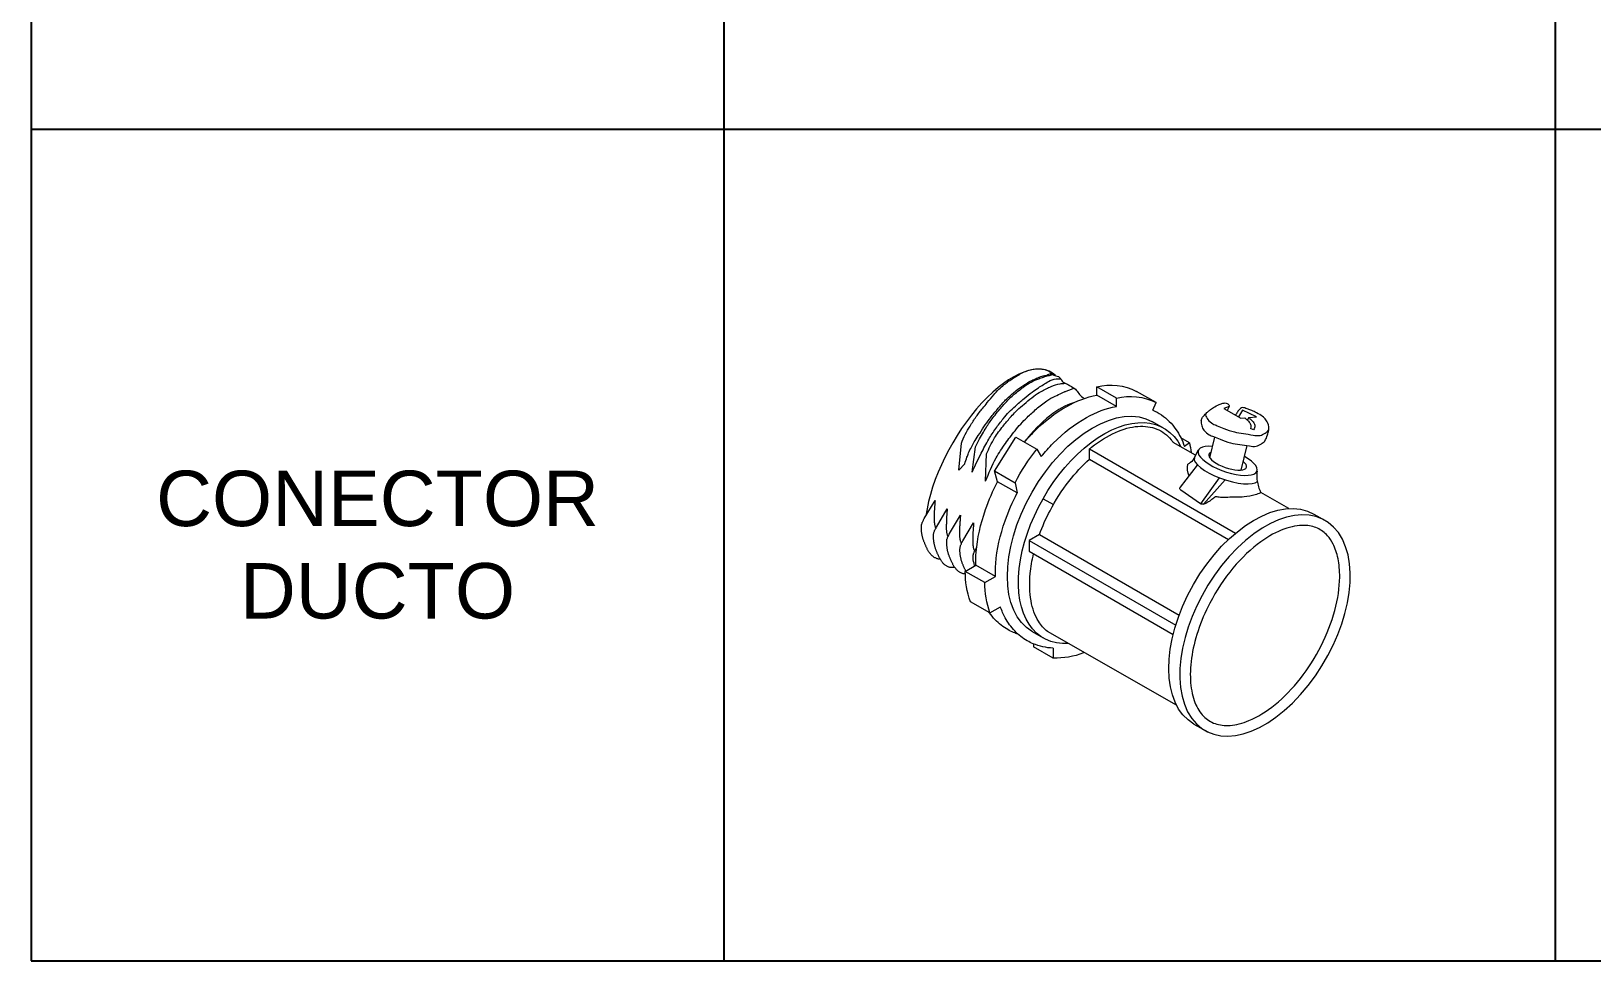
# Model space of a CAD drawing. Header units: metres. Extents: x 258817 to 259192, y 1878716 to 1878911.
# Drawn here: x 258817.139 to 258819.955, y 1878830.174 to 1878831.85 of the extents above; entities that cross this region are included whole.
import ezdxf

# ---------------------------------------------------------------- set-up
doc = ezdxf.new("R2010")
doc.units = ezdxf.units.M
doc.header["$MEASUREMENT"] = 0
doc.layers.add('0.1', color=1, linetype='Continuous', lineweight=9)
doc.styles.get("Standard").update_dxf_attribs({"font": 'arial.ttf'})

# ---------------------------------------------------------------- blocks, each defined once
blk = doc.blocks.new('*T942')
at = {"layer": '0.1', "color": 3, "linetype": 'ByBlock', "lineweight": -2, "transparency": 16777216}
for p, q in [((0, 0), (6.200000000011642, 0)), ((0, 0), (0, -8.666666666744277)), ((6.200000000011642, 0), (6.200000000011642, -8.666666666744277)), ((0, -0.6666666667442769), (6.200000000011642, -0.6666666667442769)), ((1.25, -0.6666666667442769), (1.25, -8.666666666744277)), ((2.75, -0.6666666667442769), (2.75, -8.666666666744277)), ((3.950000000011642, -0.6666666667442769), (3.950000000011642, -8.666666666744277)), ((4.950000000011642, -0.6666666667442769), (4.950000000011642, -8.666666666744277)), ((0, -1.166666666744277), (6.200000000011642, -1.166666666744277)), ((0, -2.666666666744277), (6.200000000011642, -2.666666666744277)), ((0, -4.166666666744277), (6.200000000011642, -4.166666666744277)), ((0, -5.666666666744277), (6.200000000011642, -5.666666666744277)), ((0, -7.166666666744277), (6.200000000011642, -7.166666666744277)), ((0, -8.666666666744277), (6.200000000011642, -8.666666666744277))]:
    blk.add_line(p, q, dxfattribs=at)
at = {"layer": '0.1', "color": 2, "transparency": 16777216, "attachment_point": 5}
for s, insert, char_height, width in [('UNIDADES ELÉCTRICAS', (3.100000000005821, -0.3333333332557231), 0.2, 5.8), ('NOMBRE COMERCIAL', (0.625, -0.9166666667442769), 0.1, 1.05), ('FORMA', (2, -0.9166666667442769), 0.1, 1.3), ('DIMENSIONES', (3.350000000005821, -0.9166666667442769), 0.1, 1), ('MATERIAL', (4.450000000011642, -0.9166666667442769), 0.1, 0.8), ('APLICACIONES', (5.575000000011642, -0.9166666667442769), 0.1, 1.05)]:
    blk.add_mtext(s, dxfattribs=dict(at, insert=insert, char_height=char_height, width=width))
at = {"layer": '0.1', "color": 0, "transparency": 16777216, "char_height": 0.1, "attachment_point": 5}
for s, insert, width in [('Interruptores\\P\\PTomacorrientes 110 V\\P\\PSalidas de teléfono', (5.575000000011642, -1.916666666744277), 1.05), ('metal o plástico', (4.450000000011642, -1.916666666744277), 0.8), ('RECTANGULAR', (0.625, -1.916666666744277), 1.05), ('2"X2"X4"', (3.350000000005821, -1.916666666744277), 1), ('Tomacorrientes 220 V\\P\\PCaja de registro', (5.575000000011642, -3.416666666744277), 1.05), ('metal o plástico', (4.450000000011642, -3.416666666744277), 0.8), ('CUADRADA', (0.625, -3.416666666744277), 1.05), ('2"X3"', (3.350000000005821, -3.416666666744277), 1), ('Lámparas en cielo o pared\\P\\PCaja de registro', (5.575000000011642, -4.916666666744277), 1.05), ('metal o plástico', (4.450000000011642, -4.916666666744277), 0.8), ('OCTOGONAL', (0.625, -4.916666666744277), 1.05), ('2"X2"', (3.350000000005821, -4.916666666744277), 1), ('Variable, dependiendo del número de polos', (3.350000000005821, -6.416666666744277), 1), ('Control principal de los circuitos instalados en la edificación', (5.575000000011642, -6.416666666744277), 1.05), ('TABLERO PARA FLIP-ON', (0.625, -6.416666666744277), 1.05), ('metal', (4.450000000011642, -6.416666666744277), 0.8), ('Unión entre tubería PVC y caja rectangular y/o registro', (5.575000000011642, -7.916666666744277), 1.05), ('Variable, dependiendo Ø de tubería', (3.350000000005821, -7.916666666744277), 1), ('metal o plástico', (4.450000000011642, -7.916666666744277), 0.8), ('CONECTOR DUCTO', (0.625, -7.916666666744277), 1.05)]:
    blk.add_mtext(s, dxfattribs=dict(at, insert=insert, width=width))
blk = doc.blocks.new('conector recto')
for points in [[(-13.63336744709409, 0), (-13.63336744709409, 1.797948826174263)], [(13.63336744709409, 0), (13.63336744709409, 1.443346710525816)], [(-12.76253022320293, -2.761530241656772), (-12.76253022320293, -19.52763482626182)], [(12.76784606161323, -2.753365962797375), (12.76784606161323, -6.396675344778316)], [(6.461688112615207, -25.05127751446446), (6.37439495291801, -6.941445676940589)], [(7.447713591809134, -25.62234888593684), (7.356077317918903, -6.611494929823607)], [(-3.715803622244493, -25.73528405988026), (-4.875452929034964, -26.40480789932133), (-5.930521349782907, -25.79566386258904), (-6.02090163742082, -7.045376712601296)], [(-4.875452929034964, -26.40480789932133), (-4.967480196595488, -7.312838428061525)], [(-3.715803622244493, -25.73528405988026), (-3.803504514348333, -7.540864090290199)], [(13.86115305472322, -9.590642434279346), (16.62154610561197, -10.367127885993)], [(11.88564316395536, -11.30970779358142), (8.303555860336132, -11.68005181028508)], [(12.00887976908928, -10.61663383937776), (8.421491412914065, -11.36929726471993)], [(18.52068068168512, -10.61851232542426), (18.4617741339564, -11.01483298800122)], [(19.42113699324943, -14.29447040442028), (18.90812668159788, -14.72142102096888), (18.92096668998636, -12.49654648367124), (19.17652848388184, -12.12949323295913)], [(19.42464983298055, -11.77312639756178), (19.92833297333834, -11.0497063108067), (19.81974726031262, -12.80399949353983), (18.91911691318865, -12.81706984882175)], [(19.42464983298055, -11.77312639756178), (19.100140552477, -11.77783582290692)], [(13.31185226245839, -13.35321045975775), (15.62405185085743, -14.00362121931005)], [(-12.76253022320293, -14.85660178995045), (-12.86009339024031, -14.80027366919842)], [(12.47470973737813, -14.86623776766066), (13.44795049372522, -14.87944217928793)], [(12.76784606161323, -14.87021488500073), (12.76784606161323, -17.77753708038335)], [(19.42113699324943, -14.29447040442028), (18.91074226565161, -14.26820134947968)], [(-14.0826438942737, -18.03285841309474), (-15.05559578043369, -17.47112437971168)], [(-15.05559578043358, -17.47112437971168), (-15.05559578043358, -20.01386459386697)], [(13.64721954701702, -16.17831343058464), (13.0117544994032, -16.45678870495448)], [(13.64721954701702, -16.17831343058464), (13.64721954701702, -17.28643580168853)], [(-14.76315223894096, -20.18270695127046), (-15.05559578043358, -20.01386459386697)], [(-13.63070952788905, -19.52763482625761), (-13.63070952788905, -20.97098153678337)], [(13.63602536629924, -19.52763482625761), (13.63602536629924, -20.97098153678337)], [(14.78604899006939, -21.60411572112298), (15.7211786780864, -21.68346082445953)], [(15.7211786780864, -21.6834608244597), (15.72117867808436, -24.22620103865756)], [(-14.17010321096393, -26.19548501301426), (-12.98415099142551, -25.51077517981776)], [(-14.17010321096382, -26.19548501301421), (-14.17010321096382, -28.73822522716944)], [(-0.02449730986393206, -27.38032078741577), (-0.02449730986393206, -26.04096547979185)], [(6.461688112615207, -25.05127751446446), (7.447704942957216, -25.62055459688793)], [(13.11539887130277, -25.36371442075256), (13.11539887130277, -27.90645463495161)], [(13.11539887130277, -25.36371442075256), (13.92815491349859, -25.83295934049977)], [(13.92815491349859, -25.83295934049977), (13.92815491349654, -28.37569955469769)], [(-11.49217584697078, -28.38235018864594), (-10.30622362743236, -27.69764035544938)], [(-10.30622362743236, -27.69764035544938), (-10.30622362743236, -30.24038056960467)], [(13.11539887130073, -27.90645463495042), (13.92815491349654, -28.37569955469769)], [(-11.49217584697078, -28.38235018864594), (-11.49217584697078, -30.92509040280117)], [(-0.03063648532508978, -33.66248656183035), (4.471631547869606, -33.48083808539718), (4.471631547869606, -30.73600207749962), (4.013944158628192, -29.91668197167496)], [(-11.72657115855418, -30.78877343396817), (-11.74288250940515, -30.81498273367862), (-11.77878403451621, -30.87786606825694), (-11.80812654584577, -30.93945144076758), (-11.83339874949445, -31.01082353986482), (-11.85103022822682, -31.08107045236977), (-11.86373639003295, -31.15284074596639), (-11.87076166293002, -31.20681202148558), (-11.87899995446924, -31.29794676791994), (-11.88224010804765, -31.3705377787864), (-11.882294677289, -31.44298888115634), (-11.87894446619873, -31.51518814216337), (-11.87000099045713, -31.6022280053997), (-11.86120205107261, -31.65838918248448), (-11.84684785077104, -31.72922306561497), (-11.82929121185202, -31.79948415923946), (-11.80891663151374, -31.86913145621196), (-11.7861086069513, -31.93812395004477), (-11.75643823032976, -32.01903055769611), (-11.73469176842923, -32.07397892141068), (-11.7065034170023, -32.14074508882828), (-11.67664403098183, -32.20666061249602), (-11.64507059955383, -32.27166694775332), (-11.6115317521253, -32.33609228611704), (-11.57664547305751, -32.39874358462674), (-11.53992592309612, -32.46085290984661), (-11.50175794971346, -32.52213204693089), (-11.46231804454646, -32.58267951854668), (-11.42178270055149, -32.64259384670913), (-11.38032840805829, -32.70197355210411), (-11.33813165476033, -32.76091715606316), (-11.29536893756051, -32.81952318127867), (-11.25221674284205, -32.87789014775927), (-11.20885156355507, -32.93611657883667), (-11.1751414000413, -32.9812991997033), (-11.12209387567873, -33.05247826780283), (-11.07867675064438, -33.11055581950933), (-11.03506532356448, -33.16842324126048), (-10.99112697788883, -33.22597051122312), (-10.94672909969415, -33.28308760889371), (-10.90173906979078, -33.33966451374312), (-10.85602427162223, -33.3955912052549), (-10.80945208863216, -33.45075766291274), (-10.74274447305129, -33.52629900374376), (-10.71321252679832, -33.55837516795691), (-10.66340419618848, -33.61069619407226), (-10.61253254941948, -33.66205196541239), (-10.56066731483043, -33.71247902440098), (-10.50787822207667, -33.76201391346797), (-10.45423500608649, -33.8106931737521), (-10.39980739782879, -33.85855334834798), (-10.34466512564552, -33.905630979021), (-10.28887792314208, -33.95196260822007), (-10.23251552129682, -33.99758477706501), (-10.17675189048998, -34.04167081703764), (-10.11831768789898, -34.08681976336038), (-10.06046954474436, -34.13034892816165), (-10.00202365993562, -34.17300430424439), (-9.942900479693549, -34.21466867283675), (-9.883020442348652, -34.25522481315397), (-9.822303994124695, -34.29455550576586), (-9.760671575975948, -34.33254353187533), (-9.716104848435748, -34.35875555071726), (-9.634343196353598, -34.40386817542503), (-9.569497514869909, -34.43641203237445), (-9.503434378329189, -34.46614906237636), (-9.436081548703555, -34.49252679638056), (-9.389932110464883, -34.50812924820934), (-9.29738423678782, -34.53338610711677), (-9.226460365426192, -34.54809294506737), (-9.157232534254717, -34.55925406971636), (-9.083160147769718, -34.56827372128998), (-9.01116325067585, -34.57459685099758), (-8.938996644817166, -34.57893955740712), (-8.866694269838831, -34.58169792543146), (-8.794290071972, -34.58326803935677), (-8.721817986912242, -34.58404598407674), (-8.6493119608906, -34.58442784387756), (-6.260331612404457, -34.54701936960635), (-6.332661264366948, -34.51256181096869), (-6.404995993981402, -34.47811228578962), (-6.477340884160071, -34.44367882886979), (-6.549701016507697, -34.40926947302847), (-6.622081467353496, -34.3748922530346), (-6.694487320929284, -34.34055520303673), (-6.766923652256992, -34.30626635582257), (-6.855975872574618, -34.26421326366955), (-6.911902141382711, -34.23785458471923), (-6.984394404442924, -34.20363828808291), (-7.056799905907951, -34.16925164467915), (-7.12904606556765, -34.13456116172773), (-7.201060300578433, -34.09943334643594), (-7.272770032049721, -34.06373470537159), (-7.325612497805082, -34.03686351011828), (-7.415038100485845, -33.99018356391082), (-7.485649109946166, -33.95241330053528), (-7.556020984800625, -33.91416613204711), (-7.626238548750962, -33.87558642164589), (-7.696386622869227, -33.83681853186022), (-7.766550030857502, -33.79800682588973), (-7.857438509322606, -33.74798971971563), (-7.907246987653139, -33.72080565787678), (-7.97776723265747, -33.68241798023797), (-8.048202961280367, -33.64387517292607), (-8.118381720043999, -33.60491808435745), (-8.188131059427178, -33.56528756165096), (-8.25727852991156, -33.52472445126728), (-8.325651680655824, -33.48296960097724), (-8.393078059502159, -33.43976385854523), (-8.459385219565661, -33.39484807044465), (-8.504658628094376, -33.36253074914305), (-8.587939810918442, -33.2989427878519), (-8.649799349035561, -33.24776112108037), (-8.709773672337974, -33.19441077966593), (-8.767657289943259, -33.1388832611396), (-8.80650515208788, -33.09904806500049), (-8.87661684569855, -33.02145469772921), (-8.928286043006324, -32.96020989634019), (-8.978822400216245, -32.89794711487724), (-9.008461563121614, -32.86071467168097)], [(-11.49217584697078, -30.92509040280117), (-10.30622362743236, -30.24038056960467)], [(-11.43922412350071, -30.89451871100169), (-11.41590180051799, -30.92899088207474), (-11.37444750539169, -30.98837058745704), (-11.33225075472683, -31.04731419142877), (-11.28948803752701, -31.10592021664428), (-11.24633584280855, -31.16428718312488), (-11.20297066352168, -31.22251361420228), (-11.16926050001098, -31.26769623441066), (-11.11621297564523, -31.33887530316844), (-11.07279585061099, -31.396952854875), (-11.02918442353416, -31.45482027596779), (-10.98524607785532, -31.51236754658879), (-10.94084819966065, -31.56948464425932), (-10.89585816975728, -31.62606154910873), (-10.85014337158884, -31.68198824062051), (-10.80357118860195, -31.7371546976201), (-10.73686357301779, -31.81269603910937), (-10.70733162676811, -31.84477220266427), (-10.65752329615816, -31.89709322877962), (-10.60665164938609, -31.94844900077806), (-10.5547864134835, -31.99887605910197), (-10.50199732204646, -32.04841094817527), (-10.4483541060531, -32.09709020911771), (-10.39392649779529, -32.14495038371359), (-10.33878422561213, -32.19202801438661), (-10.28299702310858, -32.23835964358568), (-10.22663462126332, -32.28398181243062), (-10.17087099045659, -32.32806785240325), (-10.11243678786877, -32.37321679806769), (-10.05458864471086, -32.41674596352726), (-9.996142759902227, -32.45940133961005), (-9.937019578343552, -32.50106570819605), (-9.877139542315263, -32.54162184851958), (-9.816423094091306, -32.58095254113152), (-9.754790675942445, -32.61894056724094), (-9.710223948405428, -32.64515258542463), (-9.628462296320095, -32.69026521079064), (-9.563616614839589, -32.72280906708181), (-9.497553478295686, -32.75254609774203), (-9.430200648670052, -32.77892383174623), (-9.384051210434563, -32.79452628291671), (-9.291503336757614, -32.81978314182408), (-9.220579465392689, -32.83448998043303), (-9.151351634224397, -32.84565110442372), (-9.077279246419721, -32.85467075664928), (-9.00528235064246, -32.86099388636319), (-8.933115744783777, -32.86533659277279), (-8.860813369805328, -32.86809496079712), (-8.78840917193861, -32.86966507472238), (-8.71593708687874, -32.87044301944235), (-8.643431060857097, -32.87082487924317), (-6.254450712374137, -32.83341640431365), (-6.326780364336628, -32.798958845676), (-6.399115093951195, -32.76450932049693), (-6.471459984129751, -32.7300758635771), (-6.543820116474308, -32.69566650839408), (-6.616200567320107, -32.66128928840021), (-6.688606420898964, -32.62695223774409), (-6.761042752223489, -32.59266339118818), (-6.850094972544412, -32.55061029837685), (-6.906021241349208, -32.52425162008484), (-6.97851350440942, -32.49003532344852), (-7.050919005877745, -32.45564867938646), (-7.12316516553733, -32.42095819643509), (-7.195179400548113, -32.38583038114325), (-7.266889132016217, -32.3501317407372), (-7.319731597771579, -32.32326054548395), (-7.409157200455525, -32.27658059861818), (-7.479768209912777, -32.23881033590089), (-7.550140084767122, -32.20056316741272), (-7.620357648717572, -32.1619834570115), (-7.690505722835837, -32.12321556722588), (-7.760669130827182, -32.08440386059704), (-7.851557607975792, -32.03438675441663), (-7.901366087622819, -32.00720269258409), (-7.971886332627264, -31.96881501494533), (-8.042322061246864, -31.93027220829168), (-8.11250082001061, -31.89131511972306), (-8.182250159393789, -31.85168459701657), (-8.251397629878056, -31.81112148663294), (-8.31977078062232, -31.76936663634285), (-8.387197159471953, -31.7261608932526), (-8.453504319532158, -31.68124510581032), (-8.49877772806417, -31.64892778385035), (-8.582058910888122, -31.58533982255926), (-8.643918449005241, -31.53415815578768), (-8.703892772304584, -31.48080781503154), (-8.761776388593262, -31.42528029649884), (-8.800624250737883, -31.38544510035979), (-8.870735945665047, -31.30785173309482), (-8.922405142976118, -31.24660693104749), (-8.972941500186039, -31.1843441495846), (-9.022911436030427, -31.12157237807838)], [(-10.10655588783527, -30.6596138334333), (-10.04870774336086, -30.70314299888656), (-9.990261859868724, -30.74579837497566), (-9.931138678313232, -30.78746274290336), (-9.87125864228176, -30.82801888388519), (-9.810542194057803, -30.86734957649713), (-9.748909774592448, -30.90533760260024), (-9.704343048372039, -30.93154962079024), (-9.622581396286705, -30.97666224615631), (-9.557735714806086, -31.00920610244742), (-9.49167257826548, -31.03894313244933), (-9.424319748636663, -31.06532086711184), (-9.378170310401174, -31.08092331828232), (-9.285622435407504, -31.10618017718338), (-9.214698565362369, -31.12088701514034), (-9.145470734191008, -31.13204813978933), (-9.071398346389401, -31.14106779135659), (-8.99940145061214, -31.14739092107055), (-8.92723484343378, -31.15173362813204), (-8.854932469771938, -31.15449199616273), (-8.782528269271893, -31.15606211007531), (-8.710056186845236, -31.15684005480796), (-8.637550160823707, -31.15722191460884), (-8.508136003632671, -31.1551954491149)], [(-0.9058624528211112, -32.77879196678794), (-0.02301434746971154, -33.70669959045722), (-0.02301434678361147, -31.00789411564989), (-0.9058624528211112, -30.23605175267141)], [(-0.9058624528211112, -30.23605175267141), (-0.9058624527891652, -32.77879196682147)], [(-11.69466046847936, -32.16688876673453), (-11.8766548401037, -32.45931979191209), (-11.91255636653136, -32.52220312649672), (-11.94189887654113, -32.58378849965931), (-11.96717108150642, -32.6551605987629), (-11.98480255760876, -32.72540751059682), (-11.997508722048, -32.79717780420611), (-12.00453399362527, -32.8511490803773), (-12.01277228384799, -32.94228382680529), (-12.0160124387462, -33.01487483701982), (-12.01606700930085, -33.08732594005443), (-12.01271679821059, -33.15952520106146), (-12.00377332246899, -33.24656506429778), (-11.99497438177104, -33.3027262407179), (-11.98062018278301, -33.37356012451306), (-11.96306354386388, -33.44382121813754), (-11.94268896089238, -33.51346851509737), (-11.91988093896634, -33.58246100828455), (-11.89021055970852, -33.66336761658152), (-11.86846409912778, -33.7183159796441), (-11.84027574769766, -33.78508214772), (-11.8104163616772, -33.85099767138774), (-11.77884293156569, -33.91600400665141), (-11.74530408413727, -33.98042934501512), (-11.71041780506948, -34.04308064352483), (-11.67369825379456, -34.10518996808003), (-11.63553028041201, -34.16646910516431), (-11.59609037655832, -34.22701657744472), (-11.55555503124992, -34.28693090494255), (-11.51410073744023, -34.34631061033122), (-11.47190398677219, -34.40525421496119), (-11.42914126694245, -34.46386023950578), (-11.38598907353742, -34.522227206651), (-11.34262389557023, -34.58045363707646), (-11.30891373205634, -34.62563625794309), (-11.25586620637409, -34.69681532669455), (-11.21244908133974, -34.75489287840105), (-11.16883765557952, -34.81276029950021), (-11.12489930990068, -34.87030757012121), (-11.08050143170601, -34.9274246677918), (-11.03551140180264, -34.98400157264115), (-10.9897966036342, -35.03992826415299), (-10.94322442064731, -35.09509472115252), (-10.87651680374972, -35.17063606197718), (-10.84698485881029, -35.202712226855), (-10.79717652820352, -35.25503325231205), (-10.74630488011485, -35.30638902430411), (-10.69443964552897, -35.3568160826344), (-10.64165055409183, -35.40635097170775), (-10.58800733809846, -35.45503023265013), (-10.53357972852723, -35.5028904065814), (-10.47843745765749, -35.54996803791903), (-10.42265025515394, -35.59629966711816), (-10.36628785330868, -35.64192183596305), (-10.31052422118535, -35.68600787592936), (-10.25209001859753, -35.7311568215938), (-10.1942418754428, -35.77468598639507), (-10.13579599194759, -35.81734136314248), (-10.0766728103921, -35.85900573107017), (-10.01679277436381, -35.8995618713937), (-9.95607632482006, -35.93889256465758), (-9.894443906674383, -35.97688059010875), (-9.849877180447606, -36.00309260961535), (-9.76811552836864, -36.04820523366482), (-9.703269845568343, -36.08074909060787), (-9.637206709027623, -36.11048612060983), (-9.569853880715414, -36.13686385527865), (-9.523704442479925, -36.15246630644913), (-9.431156567483185, -36.17772316600849), (-9.36023269743805, -36.19243000396546), (-9.291004866269759, -36.20359112795614), (-9.216932478465083, -36.21261078018171), (-9.144935582687822, -36.21893390989561), (-9.072768975512531, -36.22327661629885), (-9.000466601850803, -36.22603498432954), (-8.928062401350758, -36.22760509824212), (-8.8555903189241, -36.22838304297477), (-8.783084292902458, -36.22876490277565), (-6.394103944419498, -36.19135642784613), (-6.466433596381989, -36.15689886920842), (-6.538768325996557, -36.12244934402941), (-6.611113216175113, -36.08801588710952), (-6.683473348522853, -36.05360653126826), (-6.755853799365468, -36.01922931193263), (-6.828259650311225, -35.98489226126384), (-6.900695984268964, -35.9506034147206), (-6.989748204589773, -35.90855032190933), (-7.04567447339457, -35.88219164361726), (-7.118166736454782, -35.847975346981), (-7.190572236606499, -35.81358870291257), (-7.262818397582691, -35.77889821996752), (-7.334832632593475, -35.74377040467567), (-7.406542362744972, -35.70807176426331), (-7.459384829820124, -35.68120056835807), (-7.548810432500886, -35.6345206221506), (-7.619421440641531, -35.59675035942701), (-7.689793316812484, -35.55850319094515), (-7.760010880762934, -35.51992348054392), (-7.830158954881199, -35.48115559075831), (-7.900322361555936, -35.44234388412315), (-7.991210840021154, -35.39232677794905), (-8.041019318348503, -35.3651427167685), (-8.111539564669442, -35.32675503913606), (-8.181975291975618, -35.28821223181779), (-8.252154050739364, -35.24925514324912), (-8.321903390122543, -35.20962462054268), (-8.391050861923418, -35.16906151016536), (-8.459424011351075, -35.12730665986896), (-8.526850391514131, -35.08410091744332), (-8.593157551580703, -35.03918512868444), (-8.638430957476317, -35.0068678073701), (-8.721712142933484, -34.94327984609168), (-8.783571679733996, -34.89209817931379), (-8.843546004349946, -34.83874783856402), (-8.901429620641807, -34.78322031937302), (-8.940277482783245, -34.74338512389221), (-9.010389176397098, -34.66579175596263), (-9.06205837502148, -34.60454695457997), (-9.092414659808355, -34.56714681768096)], [(-11.68658234677309, -34.08339715379589), (-11.71302676561504, -34.12588840240329), (-11.7489282907261, -34.18877173698155), (-11.77827080205566, -34.2503571094922), (-11.80354300702095, -34.3217292085958), (-11.8211744831201, -34.39197612108802), (-11.83388064624273, -34.463746414691), (-11.84090591782331, -34.51771769020382), (-11.84914420936252, -34.60885243663819), (-11.85238436294094, -34.68144344750471), (-11.8524389334957, -34.75389455053926), (-11.84908872240862, -34.82609381088798), (-11.84014524666691, -34.91313367412431), (-11.83134630596589, -34.96929485120279), (-11.81699210698093, -35.04012873433959), (-11.79943546806192, -35.11038982796413), (-11.77906088640702, -35.18003712493027), (-11.75625286184459, -35.24902961876302), (-11.72658248522305, -35.32993622641442), (-11.70483602332251, -35.38488459012893), (-11.6766476718924, -35.45165075820489), (-11.64678828587512, -35.51756628121427), (-11.61521485444712, -35.58257261647157), (-11.58167600701859, -35.64699795483534), (-11.5467897292674, -35.70964925335136), (-11.51007017798941, -35.77175857856486), (-11.47190220460675, -35.83303771564914), (-11.43246230075636, -35.8935851872713), (-11.39192695676138, -35.95349951543375), (-11.35047266295157, -36.01287922082241), (-11.30827591228672, -36.07182282479408), (-11.2655131924538, -36.13042884999697), (-11.22236099773215, -36.18879581713583), (-11.17899581976496, -36.24702224756129), (-11.14528565625108, -36.29220486842792), (-11.09223813188862, -36.36338393652744), (-11.04882100685109, -36.42146148889225), (-11.00520957845777, -36.47932890997873), (-10.96127123541532, -36.53687617995411), (-10.91687335590086, -36.59399327827663), (-10.87188332599749, -36.65057018312604), (-10.82616852783212, -36.70649687397952), (-10.77959634352544, -36.76166333163104), (-10.71288872926118, -36.83720467246837), (-10.68335678300821, -36.86928083668153), (-10.63354845371487, -36.92160186280324), (-10.58267680562938, -36.97295763413706), (-10.53081156972371, -37.02338469311928), (-10.47802247828656, -37.07291958219258), (-10.42437926361299, -37.12159884248308), (-10.36995165403869, -37.1694590170726), (-10.31480938185223, -37.21653664840392), (-10.25902217935197, -37.26286827694469), (-10.20265977618692, -37.30849044644157), (-10.14689614669987, -37.35257648576226), (-10.08846194410887, -37.397725432085), (-10.03061380095414, -37.44125459688627), (-9.972167917462116, -37.48390997297537), (-9.913044734586833, -37.52557434155506), (-9.853164698558544, -37.56613048187859), (-9.792448250331404, -37.60546117514878), (-9.730815830869233, -37.64344920059358), (-9.68624910464564, -37.66966121944188), (-9.60448745256349, -37.71477384414965), (-9.539641771079687, -37.74731770109906), (-9.473578633222473, -37.77705473109467), (-9.406225804910264, -37.80343246576348), (-9.360076366674775, -37.81903491693402), (-9.267528492997712, -37.84429177584138), (-9.196604620319476, -37.85899861378567), (-9.127376791781103, -37.87015973844734), (-9.053304402659819, -37.87917939066654), (-8.981307506882558, -37.8855025203805), (-8.909140901027058, -37.8898452261318), (-8.83683852736533, -37.89260359416244), (-8.764434326865285, -37.89417370807502), (-8.691962241802344, -37.89495165345329), (-8.619456217100492, -37.89533351260218), (-6.230475869930842, -37.85792503833733), (-6.302805519260232, -37.82346747968694), (-6.375140250191293, -37.78901795451424), (-6.44748514168657, -37.75458449760072), (-6.519845272717589, -37.72017514175309), (-6.592225723563388, -37.68579792175922), (-6.664631575822568, -37.65146087175503), (-6.737067908466884, -37.61717202454719), (-6.826120127467902, -37.5751189323878), (-6.882046398909097, -37.54876025345021), (-6.954538660652815, -37.51454395680753), (-7.026944162117843, -37.48015731340377), (-7.099190320460934, -37.44546683044604), (-7.171204558104819, -37.41033901516687), (-7.242914288259499, -37.3746403740962), (-7.295756755331581, -37.34776917884926), (-7.385182356695736, -37.30108923263543), (-7.455793366156058, -37.2633189692599), (-7.526165242323827, -37.22507180143634), (-7.596382804960854, -37.18649209037051), (-7.666530880395726, -37.1477242005912), (-7.736694287067394, -37.10891249461434), (-7.82758276421589, -37.05889538843388), (-7.87739124386303, -37.0317113266014), (-7.947911490183969, -36.99332364896895), (-8.018347217490145, -36.95478084165069), (-8.08852597625389, -36.91582375308207), (-8.15827531563707, -36.87619323037558), (-8.227422786121338, -36.83563011999189), (-8.295795935549108, -36.79387526969549), (-8.363222317028658, -36.75066952727622), (-8.429529475775553, -36.70575373916932), (-8.47480288298766, -36.6734364178613), (-8.558084067128334, -36.60984845657657), (-8.61994360524534, -36.55866678980499), (-8.679917928547866, -36.50531644839054), (-8.737801544836543, -36.44978892985785), (-8.776649406981164, -36.40995373371879), (-8.846761100591834, -36.33236036644752), (-8.898430299216216, -36.2711155650648), (-8.933847940932765, -36.22747963669269)], [(-1.509310540667684, -33.99214201897524), (1.195436514554103, -35.42475234075965)], [(-1.376478632759472, -35.81119840438998), (1.27094585224836, -36.9085686228031)], [(-1.934817074036346, -37.24530976173293), (-0.9805403740105021, -37.0014078397266)], [(-1.934817074036346, -37.24530976173293), (0.8338167353970221, -38.47983109464371)]]:
    blk.add_lwpolyline(points)
blk.add_lwpolyline([(8.303555860336132, -11.68005181028508), (8.516022498713482, -14.3599018642077, 0.434845316798795), (8.806180962106055, -14.59040453562568), (11.92184536521597, -14.12257198341956)], format="xyb")
for centre, radius, start, end in [((8.656670318022975, -11.63630718093827), 0.3558137329821972, 131.3731848306851, 187.0619531899514), ((-7.514817635446548, -21.43201941134754), 8.51774761796212, 128.8692787793561, 152.288696093825), ((12.42458209722679, -12.65611518969496), 2.671556270340743, 219.5293098037078, 248.6262516085352), ((9.182100135471842, -20.8137067024428), 6.436160512615224, 46.07189953870397, 56.14279540473852), ((9.292761641640482, -21.36783992895437), 6.436160512615224, 316.071899538704, 357.1891625445267), ((9.292761641638435, -23.91058014315217), 6.436160512615224, 316.071899538704, 357.1891625445267), ((-6.515007422208441, -19.55449337031098), 10.13426176558887, 220.9424756142159, 240.585584137672), ((-6.515007422208328, -22.09723358446615), 10.13426176558887, 220.9424756142159, 240.585584137672), ((1.128319640317159, -12.75416019010595), 18.29000744052356, 266.3909133255221, 280.532571291979)]:
    blk.add_arc(centre, radius, start, end)
for centre, major_axis, ratio, start_param, end_param in [((-0.006957231631417926, 1.443346710525816), (-13.64032467872562, 0), 0.5756937642248876, 3.500298303110918, 9.780750065076196), ((0, 0), (-13.63336744709409, 0), 0.5759875459983257, 6.283185307179586, 9.42477796076938), ((-0.00429931242638304, -19.52763482625761), (-13.64032467872562, 0), 0.5756937642248876, 5.924294569760613, 9.780750065076196), ((0.002657919205034887, -20.97098153678343), (-13.63336744709409, 0), 0.5759875459983257, 6.283185307179586, 9.42477796076938)]:
    blk.add_ellipse(centre, major_axis=major_axis, ratio=ratio, start_param=start_param, end_param=end_param)
at = {"extrusion": (0, 0, -0.9999999999999999)}
blk.add_ellipse((13.16925880287852, -11.10786750549778), major_axis=(0.6945490657608876, 3.75837026251569), ratio=0.3227253487340952, start_param=3.141592653589793, end_param=6.133047968876191, dxfattribs=at)
at = {"extrusion": (0, 0, -1)}
for centre, major_axis, ratio, start_param, end_param in [((14.01450302319495, -11.42298378192913), (0.6374280907014165, 3.44927507455481), 0.3516452957289233, 2.229298364012367, 7.370886007795209), ((0.899568394912194, -28.09958381717598), (-10.94764135529833, -0.05276991049441418), 0.4155331827156092, 9.811585367704923, 10.66520596717675), ((0.2652682613473871, -33.72477041673272), (-12.53796939363982, -0.06043562272560835), 0.4489708002296903, 9.315591774513454, 11.74326992602718)]:
    blk.add_ellipse(centre, major_axis=major_axis, ratio=ratio, start_param=start_param, end_param=end_param, dxfattribs=at)
at = {"extrusion": (0, 0, -0.9999999999999998)}
blk.add_ellipse((14.01450302319495, -11.42298378192913), major_axis=(0.4079539780489068, 2.207536047715078), ratio=0.3516452957289234, start_param=2.760555234608936, end_param=7.007310073725264, dxfattribs=at)
for points, knots in [([(11.77370232471992, 3.554403852028713), (11.48576140534988, 3.996533401821296), (11.09952696017308, 4.438744976445378), (10.13400478942424, 5.285758478937964), (9.55513471070094, 5.690046207139119), (7.88273257980029, 6.619908832755868), (6.678636899309936, 7.095015014860337), (4.037853927377455, 7.789251397638964), (2.602080689131185, 8.008616375904694), (-0.3193828954629225, 8.158255544526071), (-1.804411616266975, 8.088570866910459), (-4.63703583907386, 7.670626499438526), (-5.983915903288562, 7.322239025268914), (-8.367827025666315, 6.402295069373963), (-9.403467907399886, 5.830516811457187), (-10.86261709744542, 4.703783461434), (-11.36891754879673, 4.172283680284977), (-12.09326510404594, 3.106423685433185), (-12.31259224618668, 2.574965493353545), (-12.50351978955314, 1.534160902281144), (-12.47883464325594, 1.020967628567405), (-12.18041317423342, -0.02697017282139313), (-11.90214766805946, -0.5634452143278281), (-11.05608931102506, -1.62489942137563), (-10.48806681445626, -2.147149663558992), (-9.088616847591993, -3.107708215628236), (-8.25815411242479, -3.545520908527294), (-6.400178444854191, -4.285432761591494), (-5.373095511184829, -4.587606951725093), (-3.204537847820461, -5.025649704482589), (-2.063297848299158, -5.161573405738466), (0.6802440039974726, -5.271908376021827), (2.292865222177056, -5.164442861003181), (5.324952784250172, -4.625671644768317), (6.743274537625894, -4.194126472229868), (8.94977708480053, -3.190853574913092), (9.805199180526074, -2.659817219377089), (11.1628820126673, -1.519165039141171), (11.66334922955491, -0.9117166961732437), (12.24585961697312, 0.1754898452694533), (12.39124449361668, 0.656668985782062), (12.47998308337969, 1.606984425431961), (12.424802738312, 2.079659991625533), (12.15333159176885, 2.884563321018334), (11.99544766515908, 3.211132909844821), (11.78429257002972, 3.538074819462508)], [3.500298303110918, 3.500298303110918, 3.500298303110918, 3.500298303110918, 3.722342803021992, 3.722342803021992, 3.944387302933066, 3.944387302933066, 4.284018978264437, 4.284018978264437, 4.623650653595808, 4.623650653595808, 4.963282328927179, 4.963282328927179, 5.30291400425855, 5.30291400425855, 5.642545679589921, 5.642545679589921, 5.910257208970875, 5.910257208970875, 6.177968738351828, 6.177968738351828, 6.445680267732782, 6.445680267732782, 6.713391797113736, 6.713391797113736, 6.981103326494689, 6.981103326494689, 7.248814855875643, 7.248814855875643, 7.516526385256596, 7.516526385256596, 7.78423791463755, 7.78423791463755, 8.153358335371532, 8.153358335371532, 8.522478756105516, 8.522478756105516, 8.824033414465477, 8.824033414465477, 9.125588072825439, 9.125588072825439, 9.371072500906553, 9.371072500906553, 9.616556928987668, 9.616556928987668, 9.780750065076196, 9.780750065076196, 9.780750065076196, 9.780750065076196]), ([(17.33923105862607, -16.21918923050021), (17.31725019637111, -16.19996301593005), (17.15802885826236, -16.05249262544174), (16.88938058671761, -15.64429352369677), (16.77598497938538, -15.01144756212466), (16.88081769611051, -14.31927978250121), (16.99649697208054, -13.46540743866245), (17.1521254993761, -12.43684316761278), (17.5737223716601, -11.37207505503238), (17.92841087591546, -10.48011782018602), (18.21879082564237, -9.652699899576646), (18.78716323831941, -9.318934355485624), (19.16031528951817, -9.149752274082914), (19.34536633178163, -9.129296142556086), (19.3683425499205, -9.12758735666415)], [0.08126064596253288, 0.08126064596253288, 0.08126064596253288, 0.08126064596253288, 0.095162788983077, 0.1845642115054126, 0.3061081117348678, 0.3899713923638671, 0.5152161242356716, 0.7149789610649475, 0.8803773081518773, 1.053490011604554, 1.177474087612588, 1.276308577064737, 1.355511704753493, 1.366688087063618, 1.366688087063618, 1.366688087063618, 1.366688087063618]), ([(19.17652848388184, -12.12949323295913), (19.15343321090825, -12.02280217064606), (19.09805424309661, -11.76711810958204), (19.01432781383289, -11.38711791315245), (18.7633147937687, -11.07308038874532), (18.55310493829029, -11.02532631617908), (18.46177413395958, -11.01483298865952)], [0.004410627272543925, 0.004410627272543925, 0.004410627272543925, 0.004410627272543925, 0.05612688931504737, 0.1283470971901924, 0.1885594081015401, 0.2311308181661956, 0.2311308181661956, 0.2311308181661956, 0.2311308181661956]), ([(20.33837767998079, -10.67048587616176), (20.34197666177647, -10.93588324525876), (20.34786705736531, -11.37025472540103), (20.28118765982549, -11.96241200721101), (20.16640227278003, -12.43365156558582), (20.16089757431905, -12.89605566234729), (19.83748490135235, -13.12065491131909), (19.50363806983444, -13.18762246145866), (19.19155193181621, -13.20583444038056), (18.98270174260176, -13.21527115688781), (18.91680237950311, -13.2181246125071)], [0, 0, 0, 0, 0.1257969690949205, 0.2058898166282109, 0.2798804488395349, 0.3602819071227311, 0.4045517646868427, 0.4533458400176028, 0.5211163559975431, 0.5523647950777263, 0.5523647950777263, 0.5523647950777263, 0.5523647950777263]), ([(14.7860489900695, -21.60411572112298), (14.82493963377635, -21.23153181181112), (14.83002551587049, -20.85591194723867), (14.73841756157003, -19.71621697531702), (14.53004918646207, -18.96258159080224), (13.89659430133656, -17.61536890004845), (13.49407152676292, -17.01278431517261), (13.01175449939456, -16.45678870496187)], [3.081416384892592, 3.081416384892592, 3.081416384892592, 3.081416384892592, 3.187966428361081, 3.187966428361081, 3.406672383923122, 3.406672383923122, 3.605956016516066, 3.605956016516066, 3.605956016516066, 3.605956016516066]), ([(-14.08264389426631, -18.03285841309753), (-14.44071080930848, -18.73001082274095), (-14.67886207903996, -19.47756334143253), (-14.799722466547, -20.48492235824085), (-14.81431294212098, -20.72794881348125), (-14.81431294212098, -20.97098153678343), (-14.81431294212098, -21.57417133376725), (-14.72348849120067, -22.17682184401281), (-14.37482131152819, -23.33805812116043), (-14.11780498513735, -23.89641972471424), (-13.55705782721679, -24.80214291437198), (-13.28610718015386, -25.16537447563945), (-12.98415099142562, -25.51077517981787)], [5.994684349912166, 5.994684349912166, 5.994684349912166, 5.994684349912166, 6.214026752806855, 6.214026752806855, 6.283185307179586, 6.283185307179586, 6.283185307179586, 6.454831881373284, 6.454831881373284, 6.626478455566982, 6.626478455566982, 6.750614055207064, 6.750614055207064, 6.750614055207064, 6.750614055207064]), ([(7.447704942957216, -25.62055459688781), (7.543038961424259, -25.58430639151936), (7.63750014278412, -25.54735984940964), (8.789180671555187, -25.08407515682279), (9.730468456590074, -24.57062310763138), (11.29576053435858, -23.4253020192736), (11.91887905207238, -22.79405749902884), (12.80551274649326, -21.4872207578361), (13.07001407402515, -20.81389374773363), (13.25266824213554, -19.47008557478233), (13.17298555975799, -18.79619875061411), (12.87335127934386, -18.01073765952646), (12.82331235139236, -17.89395959469158), (12.76784606161323, -17.77753708038313)], [8.437853686400668, 8.437853686400668, 8.437853686400668, 8.437853686400668, 8.463870968996497, 8.463870968996497, 8.75814303870652, 8.75814303870652, 9.052415108416541, 9.052415108416541, 9.346687178126563, 9.346687178126563, 9.640959247836586, 9.640959247836586, 9.692457474256269, 9.692457474256269, 9.692457474256269, 9.692457474256269]), ([(-12.76253022320293, -19.52763482626182), (-12.68932007379317, -20.01115035929013), (-12.53069758660331, -20.49607928979498), (-11.9215234827152, -21.62226942059544), (-11.3890956626733, -22.26018790343994), (-9.970570049883918, -23.44400279483528), (-9.085856574023182, -23.98828477920023), (-7.406531497477772, -24.74602160991242), (-6.690240871781157, -25.0084836694636), (-5.933250914078485, -25.22938867501824)], [6.357320874776125, 6.357320874776125, 6.357320874776125, 6.357320874776125, 6.585359296807915, 6.585359296807915, 6.887533286436243, 6.887533286436243, 7.189707276064571, 7.189707276064571, 7.385466878971465, 7.385466878971465, 7.385466878971465, 7.385466878971465]), ([(-14.68057237392952, -22.2425602653891), (-14.71868951135866, -22.4224392682799), (-14.74886740060367, -22.60379077883539), (-14.799722466547, -23.02766257243991), (-14.81431294212098, -23.27068902768031), (-14.81431294212098, -23.51372175098248), (-14.81431294212098, -24.11691154796631), (-14.72348849120067, -24.71956205821186), (-14.44912570007921, -25.63332751915692), (-14.32187535950004, -25.95914745657183), (-14.17010321096325, -26.27565632627511)], [6.161791230020279, 6.161791230020279, 6.161791230020279, 6.161791230020279, 6.214026752806855, 6.214026752806855, 6.283185307179586, 6.283185307179586, 6.283185307179586, 6.454831881373284, 6.454831881373284, 6.553319325680983, 6.553319325680983, 6.553319325680983, 6.553319325680983]), ([(-3.715803622239832, -25.73528405985246), (-2.771927366189061, -25.89476336251965), (-1.794324284505137, -25.99341485411549), (0.5101742821838116, -26.07309489751316), (1.84252608489362, -26.00278041408177), (4.295002221795471, -25.65354947346333), (5.42321777680354, -25.3928056254183), (6.461688112611341, -25.05127751445303)], [7.568510985905176, 7.568510985905176, 7.568510985905176, 7.568510985905176, 7.794055255321229, 7.794055255321229, 8.096229244949557, 8.096229244949557, 8.372768849608118, 8.372768849608118, 8.372768849608118, 8.372768849608118]), ([(4.01394415947118, -29.91668197318421), (4.677363724906741, -29.80321286789831), (5.32858305877221, -29.66139801721903), (7.572027534351832, -29.06021455961309), (9.06392526019647, -28.44984916069245), (11.43424255288153, -27.02046092891464), (12.37543319102838, -26.24880145662109), (13.11539887130277, -25.36371442075267)], [1.858917698840002, 1.858917698840002, 1.858917698840002, 1.858917698840002, 2.005349585685031, 2.005349585685031, 2.377952051461015, 2.377952051461015, 2.691647086960896, 2.691647086960896, 2.691647086960896, 2.691647086960896]), ([(-10.30622362741326, -27.69764035541755), (-9.890000345409703, -27.94664463320225), (-9.452631453650724, -28.17832761912655), (-7.583517228785126, -29.05680466033232), (-5.992155668364262, -29.55139638169646), (-3.205643605882642, -30.06789341130457), (-2.059668953532878, -30.19289616138155), (-0.905862452817928, -30.23605175258876)], [7.050629696222217, 7.050629696222217, 7.050629696222217, 7.050629696222217, 7.170727495536664, 7.170727495536664, 7.543329961312648, 7.543329961312648, 7.789456081826802, 7.789456081826802, 7.789456081826802, 7.789456081826802]), ([(4.471631547869379, -32.37626382752842), (4.977228588027288, -32.2789566938626), (5.474778628782133, -32.16496170656001), (7.572027534351832, -31.60295477381214), (9.06392526019647, -30.99258937489151), (11.43424255288153, -29.5632011431137), (12.37543319102838, -28.79154167082015), (13.11539887130277, -27.90645463495161)], [8.175926229131262, 8.175926229131262, 8.175926229131262, 8.175926229131262, 8.288534892864616, 8.288534892864616, 8.661137358640602, 8.661137358640602, 8.974832394140485, 8.974832394140485, 8.974832394140485, 8.974832394140485]), ([(12.69028557761555, -32.34628567286813), (12.60186835205786, -32.1777556341421), (12.45979693539459, -31.90695657659296), (12.56254911854433, -31.45664915873431), (12.53729769853851, -30.96312891453664), (12.57415948572964, -30.35740889830055), (12.25341610986914, -29.77927282763926), (12.13212405187801, -29.304211626822), (12.08612084648121, -29.03214768524111), (12.07747648154282, -28.96430208056552)], [0, 0, 0, 0, 0.54696716620241, 0.8788830420833518, 1.340680431899821, 2.0402131049693, 2.641980268127738, 3.282194354572237, 3.489730445949137, 3.489730445949137, 3.489730445949137, 3.489730445949137]), ([(-10.10655588783527, -30.6596138334333), (-10.22551847822888, -30.55392924860803), (-10.34591892222716, -30.44696729616049), (-10.44606259289139, -30.32328487007635), (-10.44725568222759, -30.32180546440509)], [0, 0, 0, 0, 0.4741148037680045, 0.4798452411878523, 0.4798452411878523, 0.4798452411878523, 0.4798452411878523]), ([(-10.30622362743281, -30.24038056960489), (-9.89000034542346, -30.48938484739404), (-9.452631453657887, -30.72106783332225), (-7.583517228785126, -31.59954487453138), (-5.992155668364262, -32.09413659589552), (-3.192066441753695, -32.61315023579846), (-2.031589885164976, -32.73868655135743), (-0.9058624527890515, -32.77879196682153)], [7.050629696220332, 7.050629696220332, 7.050629696220332, 7.050629696220332, 7.170727495536664, 7.170727495536664, 7.543329961312648, 7.543329961312648, 7.792470811129583, 7.792470811129583, 7.792470811129583, 7.792470811129583]), ([(-1.509310540667684, -33.99214201897524), (-0.5613201679583426, -34.11724941230909), (1.028829629967731, -34.32710333243443), (3.235281468718426, -34.17660894700515), (4.801528144834492, -33.98018735859364), (6.061928368497433, -33.7485869182662), (7.169248337005229, -33.46013269930484), (8.420716501618585, -33.06308827783261), (9.670420877721767, -32.58695424508841), (10.62587979325065, -31.98729278097755), (11.22084607198485, -31.54946697395764), (11.57540152772094, -31.31166758624835), (11.70369898574131, -31.2054768877922), (11.74390192661406, -31.17220126182502), (11.74390204595068, -31.17220116316184), (11.74390216397069, -31.17220106450497), (11.74390228331049, -31.17220096650004), (12.008103385646, -30.95353716779425), (12.27230448666501, -30.73487336909483), (12.53650558768391, -30.51620957039546)], [0, 0, 0, 0, 0.4515466690462105, 0.7574199756275078, 1.043949483010087, 1.199386817562938, 1.36403929891287, 1.585491880857703, 1.821683688266532, 1.994598929282419, 2.117702157267876, 2.171850224045264, 2.196561312981774, 2.196561312981774, 2.196561312981774, 2.196561386006033, 2.196561386006033, 2.196561386006033, 2.358981206739643, 2.358981206739643, 2.358981206739643, 2.358981206739643]), ([(1.195436514554103, -35.42475234075965), (1.868718261113031, -35.48659062309804), (3.086120786417496, -35.59840425933851), (4.71980081676702, -35.38923813344007), (6.128640255794153, -35.13196295838458), (7.341782188242632, -34.85657601114383), (8.452996914578534, -34.40259947865326), (9.462615427570654, -34.07826811905511), (10.46777722349555, -33.54471093003264), (11.36192126447929, -32.91127017033813), (12.08901997014596, -32.32854261874962), (12.35743965452798, -31.91168085731556), (12.43704409003885, -31.78805339075257), (12.43704410571729, -31.78805336566126), (12.43704412139891, -31.78805334122825), (12.43704413839396, -31.78805331613063), (12.46370685201816, -31.74654995686245), (12.49036956564225, -31.70504659759428), (12.51703228058625, -31.66354323897804)], [0, 0, 0, 0, 0.3192173124275292, 0.5771966419144476, 0.7762280028221599, 0.998569142888355, 1.16418795721986, 1.344055898868202, 1.500030795961876, 1.700297310430808, 1.864938784147758, 1.934351566428715, 1.934351566428715, 1.934351566428715, 1.934351580336901, 1.934351580336901, 1.934351580336901, 1.957649351948496, 1.957649351948496, 1.957649351948496, 1.957649351948496]), ([(1.27094585224836, -36.9085686228031), (1.607939806037734, -36.92950715920699), (2.234967482973616, -36.96846643877512), (3.1202018988497, -36.94699838652468), (4.112587904912061, -36.92136283311373), (5.115600953866988, -36.82794195331894), (6.298352180763686, -36.63146688699618), (7.4705866418916, -36.4025696637521), (8.72874862870276, -36.02032618575475), (9.802684970465748, -35.55660057941645), (10.75304418343489, -35.113247640461), (11.38404753997145, -34.58981397355683), (11.92059341643312, -34.1432939185562), (12.3058889187223, -33.76425149280402), (12.54542565595523, -33.51304679558802), (12.65082268460822, -33.40128043826616)], [0, 0, 0, 0, 0.1598518685729419, 0.2974283199519813, 0.4191802709673475, 0.63012399039643, 0.7738055295145305, 0.9870446942140778, 1.195550213946428, 1.394825692083469, 1.541602399869132, 1.689527835131572, 1.780838297568394, 1.87247810125313, 1.945252076275674, 1.945252076275674, 1.945252076275674, 1.945252076275674]), ([(-0.9805403740105021, -37.0014078397266), (-0.7273847882389646, -37.0572219833852), (-0.3087860957641624, -37.14951197717113), (0.3595178941518498, -37.23877997568871), (1.010596969420931, -37.29276585043732), (1.731497297605642, -37.29135961018676), (2.646814165708633, -37.24308044892939), (3.678865563637487, -37.21493817174093), (4.853670749271828, -37.06552900867877), (5.812105945705184, -36.93119879656928), (6.642109171202037, -36.77101413024968), (7.229855762244938, -36.65747422793146), (7.875480695269971, -36.48482986537272), (8.462216868072233, -36.28130851486304), (9.131154782811223, -36.05371862841366), (9.710356327011823, -35.76906297354708), (10.33813262659976, -35.45803226038771), (10.89090827973689, -35.1422459721062), (11.41564884915397, -34.73085762291498), (11.91496905099029, -34.38745251754386), (12.24812346457406, -33.90977716974226), (12.61117026570207, -33.75946969961018), (12.64669329966955, -33.52607091598611), (12.65051466575335, -33.51730789249365)], [0, 0, 0, 0, 0.1227603613627285, 0.2029871331843464, 0.3188361854550591, 0.4253001401116171, 0.557956887259065, 0.7439297527262576, 0.9143178824351685, 1.117605220810312, 1.202507072818034, 1.314675094456718, 1.401079864432723, 1.518771974311997, 1.608831000115035, 1.735469230857074, 1.823814964422276, 1.940996677442914, 2.035816272895871, 2.13996722791789, 2.225410443175073, 2.306463580437478, 2.313424761730538, 2.313424761730538, 2.313424761730538, 2.313424761739774])]:
    blk.add_open_spline(points, degree=3, knots=knots)
for points in [[(8.421491412914065, -11.36929726471993), (9.36947782032155, -10.8056884563976), (9.622539259711743, -10.72178814838333), (9.849573386202792, -10.60184467038647), (9.957071708529497, -10.36879333092281), (10.19242649887303, -9.830255267396296), (10.47990101130108, -9.374139928271177), (11.43758196812951, -7.812073176301681), (12.25938339748711, -6.826734332016201), (12.76784606161323, -6.396675344778373)], [(14.6519311146991, -7.973708706821355), (13.97251279914144, -7.615109518435077), (13.45448126194731, -7.19418811620784), (12.99137399538643, -6.699355441532134), (12.76784606161323, -6.396675344778373)], [(16.49248977876107, -16.27634439916744), (16.00503032304971, -15.92190419706202), (15.68846758951554, -15.45245689337975), (15.54194361953284, -14.69675250728909), (15.59653652771851, -14.16843144980913), (15.70706191235286, -13.38295264635724), (15.94393062956817, -12.14015933209731), (16.29634646979309, -11.15369719709838), (16.69269588962936, -10.13146552778034), (17.04645506592294, -9.43043437713169), (17.55904409912523, -9.071173733112118), (18.02968996537174, -8.897637072580494), (18.78726512010007, -8.9796194280122), (19.31649386190759, -9.105519472074036), (19.94748673350921, -9.601986542987959), (20.23561790998508, -10.10010627931018), (20.33837767998079, -10.67048587616176)], [(19.42464983298055, -11.77312639756178), (19.3492595303012, -11.42574264395319), (19.21249748598837, -10.98927263412702), (18.95867813723453, -10.70466850391176), (18.52068068168512, -10.61851232542426)], [(12.47470973737813, -14.86623776766066), (11.78052848332834, -14.9547484091762), (11.45093299297071, -15.14392955713845)], [(16.49248977876107, -16.27634439916744), (16.69344888739124, -16.31590768729353), (17.07217753403961, -16.28398622115361), (17.58385065417963, -16.14603249963346), (17.93607307848436, -16.02300359050111), (18.43945617084171, -15.79025983019392), (19.06439564995219, -15.39501133314013), (19.38026336008727, -15.10665799611786), (19.5411273806983, -14.8994469147479), (19.58831527674283, -14.68245920511276), (19.58057914745029, -14.50703452412017), (19.5249081006923, -14.38687741063882), (19.42113699324943, -14.29447040442028)], [(-1.376478632759472, -35.81119840438998), (0.9614490822476682, -35.97671349846922), (2.761807300513738, -36.02092342181891), (4.217434420695781, -35.9433896296913), (5.578178341483408, -35.75070451550005), (6.574404714825278, -35.56078459093845), (7.481872913422876, -35.26550990414677), (8.725831465533247, -34.85234994899452), (9.817842527053699, -34.39751510598308), (10.57501105204904, -34.04125892622858), (11.7481538385282, -33.39901011610169), (12.433622044863, -32.8139050130228), (12.69028557761555, -32.34628567286813)], [(0.8338167353970221, -38.47983109464371), (1.921216462228017, -38.59535026331059), (3.006880116481966, -38.58831034384298), (4.282577723832674, -38.51542109817643), (5.464260916901253, -38.34287811758941), (6.258680023114607, -38.2189166407976), (7.383117839014744, -38.02525609760607), (8.217219125237307, -37.81434446373504), (8.977598233306935, -37.55706683093297), (10.0920923796898, -37.04294454022033), (10.61176792998663, -36.74678962446234), (11.20474741049827, -36.41023075118272), (11.67055794878604, -36.02757004906499), (12.11097996512535, -35.58298534613215), (12.37638029651828, -35.20129066293453), (12.60127731382329, -34.73302578786979), (12.70677236383449, -34.4455380468695), (12.7591254308162, -34.21837584038661), (12.79083235117355, -33.86450365525985), (12.72357146624574, -33.70761053762038), (12.65599093917047, -33.54776655364441), (12.68123454489705, -33.24064033199613), (12.74016430138192, -32.99342111650049), (12.79216348941873, -32.69284321277411), (12.69028557761555, -32.34628567286813)]]:
    blk.add_spline(points, degree=3)

msp = doc.modelspace()

# ---------------------------------------------------------------- block references
msp.add_blockref('*T942', (258817.1391452967, 1878838.840409391))
at = {"layer": '0.1', "xscale": -0.016, "yscale": 0.016, "zscale": 0.016, "rotation": 240.2511488817462}
msp.add_blockref('conector recto', (258819.3456337316, 1878830.790173849), dxfattribs=at)

doc.saveas('drawing.dxf')
